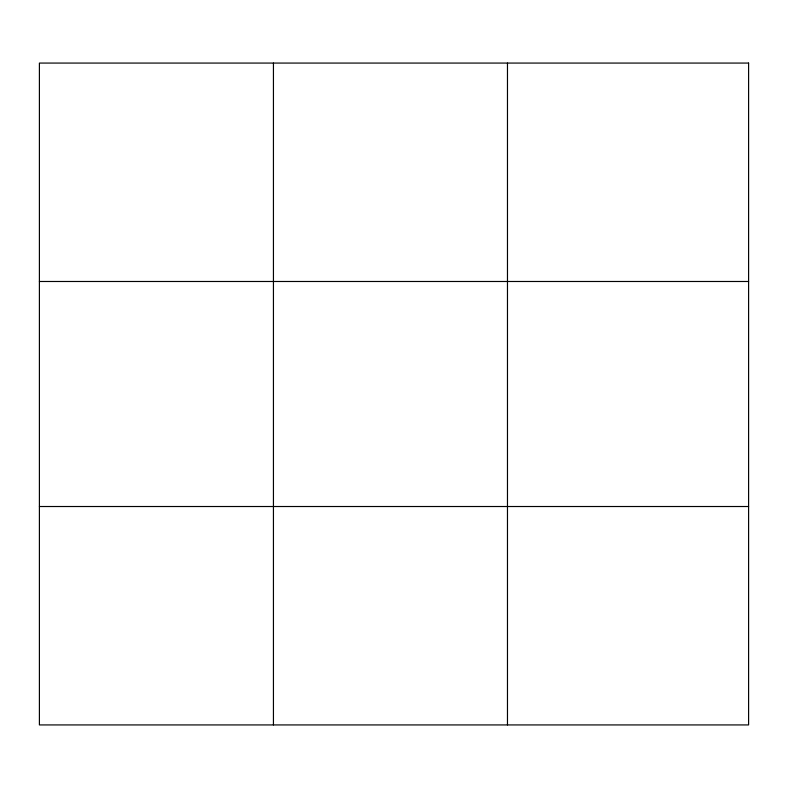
<?xml version="1.0" encoding="UTF-8"?>
<svg xmlns="http://www.w3.org/2000/svg" width="788" height="788" viewBox="0 0 788 788"><rect width="100%" height="100%" fill="white"/><g stroke="black" fill="none" stroke-linecap="round" stroke-linejoin="round"><path stroke-width="1.18" d="M273.436 63.07L273.436 724.93M507.472 63.07L507.472 724.93M39.4 281.483L748.6 281.483M39.4 506.517L748.6 506.517M748.6 63.07L748.6 724.93L39.4 724.93L39.4 63.07L748.6 63.07"/></g></svg>
